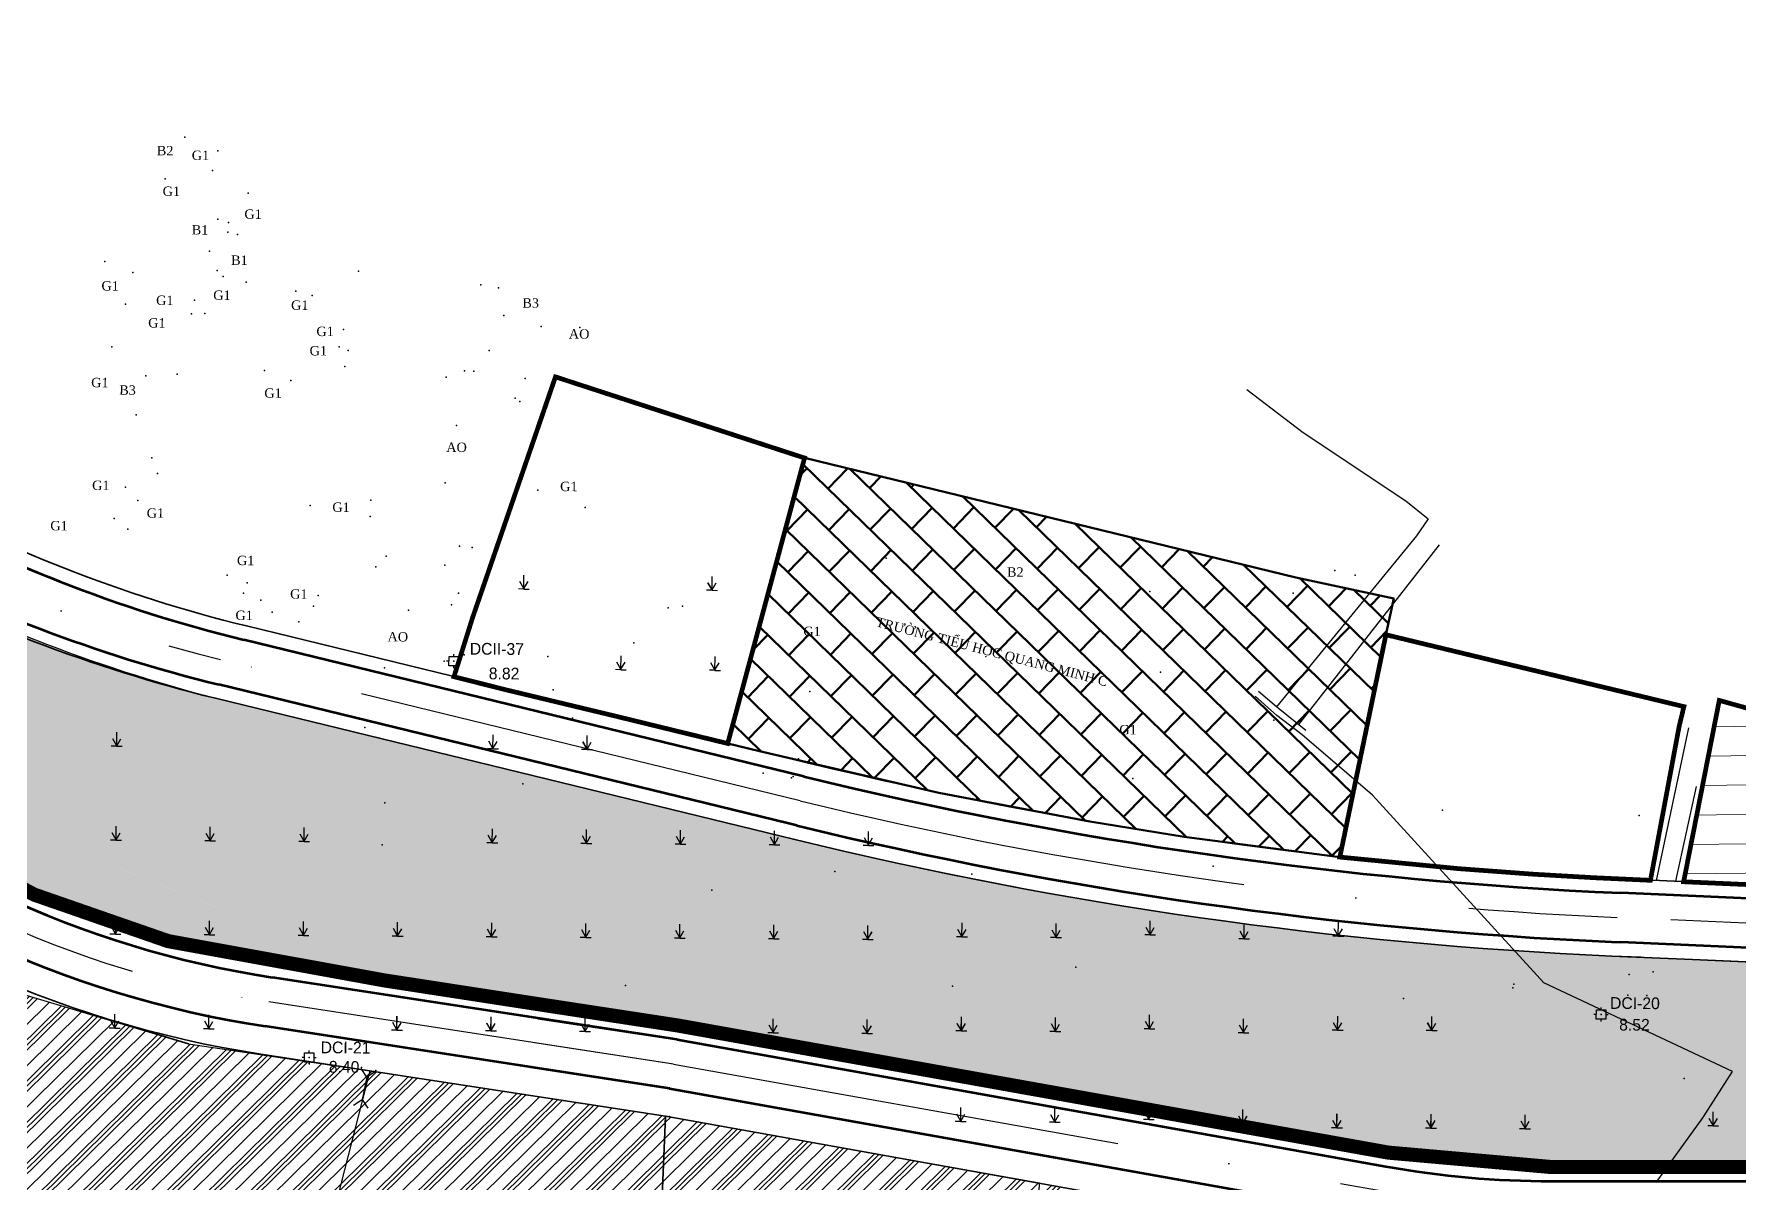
# Model space of a CAD drawing. Extents: x 577299 to 581055, y 2342699 to 2346415.
# Drawn here: x 580080.6 to 580443, y 2344182.6 to 2344427 of the extents above; entities that cross this region are included whole.
import ezdxf
from ezdxf.enums import TextEntityAlignment as Align

# ---------------------------------------------------------------- set-up
doc = ezdxf.new("R2010")
doc.units = 0
doc.header["$LTSCALE"] = 10
doc.header["$MEASUREMENT"] = 0
for name, pattern in [('ACAD_ISO10W100', [18, 12, -3, 0, -3]), ('CENTER', [2, 1.25, -0.25, 0.25, -0.25]), ('DUONGDUT', [0.1875, 0.125, -0.0625])]:
    doc.linetypes.add(name, pattern=pattern)
for name, color, linetype, lineweight in [('-duonght-ct', 1, 'Continuous', 30), ('-h-o', 2, 'Continuous', 20), ('1-htruong', 162, 'Continuous', 50), ('r-g-t-ke', 7, 'Continuous', 20), ('whe', 142, 'Continuous', 35), ('wlong-duong', 40, 'Continuous', 53)]:
    doc.layers.add(name, color=color, linetype=linetype, lineweight=lineweight)
for name, color, linetype in [('BoCo', 103, 'Continuous'), ('CAY-NN', 3, 'Continuous'), ('cayxanh', 74, 'Continuous'), ('CHU', 8, 'Continuous'), ('dientich', 11, 'Continuous'), ('HTCN', 192, 'Continuous'), ('KYHIEU', 2, 'Continuous'), ('Lopduong', 7, 'Continuous'), ('moc', 8, 'Continuous'), ('POINT', 8, 'Continuous'), ('Tim dg', 6, 'CENTER')]:
    doc.layers.add(name, color=color, linetype=linetype)
doc.styles.add('1', font='VHTIME.TTF', dxfattribs={"height": 2})
doc.styles.add('2', font='VHTIME.TTF')
doc.linetypes.add('TUONGRAO', pattern='A,0.25,-0.1,[132,ltypeshp.shx,S=0.1,R=0,X=-0.1,Y=0],-0.1,1', length=1.45)
pattern_1 = [(44.58224145, (-17089.494, 4285.579), (-4.387077064, 4.451522755), []), (44.58224145, (-17090.042, 4286.1354), (-4.387077064, 4.451522755), []), (44.58224145, (-17090.5906, 4286.692), (-4.387077064, 4.451522755), []), (44.58224145, (-17092.236, 4288.361), (-4.387077064, 4.451522755), [])]
pattern_2 = [(318.21467, (579255.8356, 2345385.644), (1.4426718, 1.6143723), [1.25, -1.25]), (18.21467, (579255.8356, 2345385.644), (-0.6767515, 2.0565766), [1.25, -1.25]), (78.21467, (579257.023, 2345386.0348), (-2.1194234, 0.4422043), [1.25, -1.25])]

# ---------------------------------------------------------------- blocks, each defined once
blk = doc.blocks.new('dc-2')
at = {"layer": 'KYHIEU'}
for p, q in [((-0.5, -0.5), (-0.5, 0.5)), ((-0.5, 0.5), (0.5, 0.5)), ((0, 0.5), (0, 0.75)), ((0.5, 0.5), (0.5, -0.5)), ((-0.5, 0), (-0.75, 0)), ((0.5, -0.5), (-0.5, -0.5)), ((0, -0.5), (0, -0.75)), ((0.5, 0), (0.75, 0))]:
    blk.add_line(p, q, dxfattribs=at)
blk.add_point((0, 0), dxfattribs=at)

msp = doc.modelspace()

# ---------------------------------------------------------------- hatches: boundary and pattern name
at = {"layer": '-h-o', "extrusion": (-8.80861e-05, -0.0001149, 1)}
h = msp.add_hatch(dxfattribs=at)
h.set_pattern_fill('ANSI31', color=256, scale=50, angle=-44.2223, style=0)
h.set_pattern_definition([(0.7777, (580027.7435, 2344380.381), (-0.084826, 6.249424), [])])
h.paths.add_polyline_path([(580438.9, 2344285.28), (580431.32, 2344246.69), (580445.39, 2344246.07), (580508.67, 2344243.27), (580582.7, 2344240), (580649.24, 2344237.06), (580691.69, 2344235.18), (580698.44, 2344234.89), (580702.45, 2344270.37), (580613.53, 2344272.76), (580534.32, 2344300.8), (580497.59, 2344293.25), (580465.59, 2344277.81)])
at = {"layer": '1-htruong', "extrusion": (-8.80861e-05, -0.0001149, 1)}
h = msp.add_hatch(dxfattribs=at)
h.set_pattern_fill('BRICK', color=256, scale=25, angle=-44.2223, style=0)
h.set_pattern_definition([(315.7777, (580027.7435, 2344380.381), (4.35903, 4.47899), []), (45.7777, (580027.743, 2344380.381), (-8.958, 8.71806), [6.25, -6.25]), (45.7777, (580032.222, 2344376.022), (-8.958, 8.71806), [-6.25, 6.25])])
h.paths.add_polyline_path([(580228.07, 2344276.11), (580244.41, 2344336.86), (580348.84, 2344311.45), (580369.68, 2344306.94), (580368.02, 2344299.25), (580358.22, 2344251.94), (580325.14, 2344256.26), (580305.04, 2344259.49), (580272.98, 2344265.63), (580234.83, 2344274.46)])
at = {"layer": 'cayxanh'}
h = msp.add_hatch(dxfattribs=at)
h.set_pattern_fill('STARS', color=256, scale=10, angle=-0.4178, style=0)
h.set_pattern_definition(pattern_2)
h.paths.add_polyline_path([(580079.61, 2344257.19), (580110.93, 2344244.66), (580111.67, 2344287.76, -0.113521), (579978.74, 2344360.94), (579911.81, 2344422.56), (579874.28, 2344413.74), (579932.98, 2344361.38), (579982.18, 2344317.5), (579993.09, 2344309.12), (580029, 2344284.66)])
h = msp.add_hatch(dxfattribs=at)
h.set_pattern_fill('STARS', color=256, scale=10, angle=-0.4178, style=0)
h.set_pattern_definition([(359.58224145, (-17089.4939, 4285.579), (0.015785906, 2.1650059602), [1.25, -1.25]), (59.58224145, (-17089.4939, 4285.579), (-1.8670572079, 1.0961739756), [1.25, -1.25]), (119.58224145, (-17088.861, 4286.657), (-1.8828431138, -1.0688319845), [1.25, -1.25])])
h.paths.add_polyline_path([(580029, 2344284.66), (579993.09, 2344309.12), (579982.48, 2344317.23), (580001.02, 2344300.69), (580023.7, 2344280.16), (580051.77, 2344259.07), (580080.62, 2344243.93), (580109.08, 2344234.04), (580155.03, 2344225.69), (580188.01, 2344220.62), (580134.61, 2344235.18), (580079.61, 2344257.19)])
h = msp.add_hatch(dxfattribs=at)
h.set_pattern_fill('STARS', color=256, scale=10, angle=-0.4178, style=0)
h.set_pattern_definition(pattern_2)
h.paths.add_polyline_path([(580295.99, 2344202.04), (580290.95, 2344245.21, -0.013826), (580242.29, 2344255.67), (580119.15, 2344285.73, -0.005725), (580111.67, 2344287.76), (580110.93, 2344244.66), (580134.61, 2344235.18), (580188.2, 2344220.57), (580217.73, 2344216.05)])
h = msp.add_hatch(dxfattribs=at)
h.set_pattern_fill('STARS', color=256, scale=10, angle=-0.4178, style=0)
h.set_pattern_definition(pattern_2)
h.paths.add_polyline_path([(580457.56, 2344185.98), (580444.42, 2344229.61), (580433.18, 2344230.11), (580416.01, 2344230.87, -0.035009), (580290.95, 2344245.21), (580295.99, 2344202.04), (580360.19, 2344190.54), (580372.05, 2344188.45), (580387.36, 2344186.61), (580398.44, 2344186.03), (580402.8, 2344185.98)])
at = {"layer": 'HTCN'}
h = msp.add_hatch(dxfattribs=at)
h.set_pattern_fill('PLASTI', color=256, scale=25, angle=44.5822, style=0)
h.set_pattern_definition(pattern_1)
h.paths.add_polyline_path([(580005.79, 2344270), (579988.84, 2344269.02), (579888.36, 2344156.38), (579959.55, 2344090.91), (580076.88, 2344223.21), (580039.09, 2344244.03), (580010.73, 2344265.6)])
h.paths.add_polyline_path([(580077, 2344223.14), (580076.88, 2344223.21), (579959.55, 2344090.91), (579998.47, 2344055.12), (580085.54, 2344023.84), (580105.77, 2344025.74), (580152.03, 2344206.45), (580113.38, 2344212.2)])
h = msp.add_hatch(dxfattribs=at)
h.set_pattern_fill('PLASTI', color=256, scale=25, angle=44.5822, style=0)
h.set_pattern_definition(pattern_1)
h.paths.add_polyline_path([(580214.04, 2344180.24), (580214.8, 2344196.78), (580151.98, 2344206.46), (580105.77, 2344025.74), (580138.66, 2344028.93), (580207.75, 2344026.11)])
h = msp.add_hatch(dxfattribs=at)
h.set_pattern_fill('PLASTI', color=256, scale=25, angle=44.5822, style=0)
h.set_pattern_definition(pattern_1)
h.paths.add_polyline_path([(580371.91, 2344156.56), (580360.54, 2344170.67), (580294.35, 2344182.53), (580289.23, 2344053.55), (580280.4, 2344023.33), (580366.87, 2344019.93)])
h.paths.add_polyline_path([(580280.4, 2344023.33), (580289.23, 2344053.55), (580294.35, 2344182.53), (580242.75, 2344191.77), (580214.8, 2344196.78), (580207.75, 2344026.05), (580238.42, 2344024.93)])
h.paths.add_polyline_path([(580356.28, 2343732.71), (580343.85, 2343721.22), (580230.33, 2343725.96), (580238.42, 2344024.93), (580280.4, 2344023.33), (580366.87, 2344019.93)])

# ---------------------------------------------------------------- linework, layer by layer
at = {"layer": '-duonght-ct', "extrusion": (-8.80861e-05, -0.0001149, 1)}
for p, q in [((580425.51, 2344246.96), (580432.37, 2344279.4)), ((580433.96, 2344266.97), (580429.56, 2344246.79))]:
    msp.add_line(p, q, dxfattribs=at)
at = {"layer": '1-htruong', "extrusion": (-8.80861e-05, -0.0001149, 1), "elevation": 1.01}
msp.add_lwpolyline([(580228.07, 2344276.11), (580244.41, 2344336.86), (580348.84, 2344311.45), (580369.68, 2344306.94), (580368.02, 2344299.25), (580358.22, 2344251.94), (580325.14, 2344256.26), (580305.04, 2344259.49), (580272.98, 2344265.63), (580234.83, 2344274.46)], close=True, dxfattribs=at)
at = {"layer": 'BoCo', "elevation": 0}
msp.add_lwpolyline([(579697.4, 2344630.12), (579792.63, 2344533), (579799.9, 2344525.59), (579806.56, 2344519.46), (579816.01, 2344510.76), (579892.29, 2344440.53), (579965.65, 2344373), (579976.3, 2344363.19), (579978.74, 2344360.94), (579978.74, 2344360.94, 0.119324), (580119.15, 2344285.73), (580242.29, 2344255.67, 0.048859), (580416.01, 2344230.87), (580433.18, 2344230.11), (580796.66, 2344214.05)], format="xyb", dxfattribs=at)
msp.add_lwpolyline([(580444.33, 2344185.98), (580403.23, 2344185.97), (580398.44, 2344186.03), (580387.36, 2344186.61), (580372.05, 2344188.45), (580360.19, 2344190.54), (580293.12, 2344202.55), (580188.2, 2344220.57), (580125.42, 2344230.34), (580085.06, 2344242.08), (580051.77, 2344259.07), (580022.1, 2344281.61), (579982.48, 2344317.23), (579932.98, 2344361.38), (579669.83, 2344596.09)], dxfattribs=at)
at = {"layer": 'CAY-NN', "ltscale": 0.5, "extrusion": (0.002986, 0.010064, 0.999945)}
for p, q in [((580184.71, 2344308.96), (580183.56, 2344308.97)), ((580184.71, 2344308.96), (580183.56, 2344308.97)), ((580184.71, 2344309.05), (580183.86, 2344310.55)), ((580184.71, 2344309.05), (580183.86, 2344310.55)), ((580184.71, 2344309.05), (580184.73, 2344311.93)), ((580184.71, 2344309.05), (580184.73, 2344311.93)), ((580184.71, 2344309.05), (580185.59, 2344310.54)), ((580184.71, 2344309.05), (580185.58, 2344310.54)), ((580184.71, 2344308.96), (580185.86, 2344308.96)), ((580184.71, 2344308.96), (580185.86, 2344308.96)), ((580224.71, 2344308.69), (580223.56, 2344308.7)), ((580224.71, 2344308.69), (580223.56, 2344308.69)), ((580224.71, 2344308.77), (580223.85, 2344310.28)), ((580224.71, 2344308.77), (580223.86, 2344310.28)), ((580224.71, 2344308.77), (580224.73, 2344311.65)), ((580224.71, 2344308.77), (580224.73, 2344311.65)), ((580224.71, 2344308.77), (580225.58, 2344310.27)), ((580224.71, 2344308.77), (580225.58, 2344310.26)), ((580224.71, 2344308.69), (580225.86, 2344308.68)), ((580224.71, 2344308.69), (580225.86, 2344308.68)), ((580205.34, 2344291.89), (580205.36, 2344294.77)), ((580205.34, 2344291.89), (580205.36, 2344294.77)), ((580225.34, 2344291.75), (580225.36, 2344294.63)), ((580225.34, 2344291.75), (580225.36, 2344294.63)), ((580205.34, 2344291.8), (580204.18, 2344291.81)), ((580205.34, 2344291.8), (580204.19, 2344291.81)), ((580205.34, 2344291.89), (580204.48, 2344293.39)), ((580205.34, 2344291.89), (580204.49, 2344293.39)), ((580205.34, 2344291.89), (580206.21, 2344293.38)), ((580205.34, 2344291.89), (580206.21, 2344293.38)), ((580205.34, 2344291.8), (580206.49, 2344291.8)), ((580205.34, 2344291.8), (580206.49, 2344291.8)), ((580225.34, 2344291.66), (580224.18, 2344291.67)), ((580225.34, 2344291.67), (580224.19, 2344291.67)), ((580225.34, 2344291.75), (580224.48, 2344293.25)), ((580225.34, 2344291.75), (580224.49, 2344293.26)), ((580225.34, 2344291.75), (580226.21, 2344293.24)), ((580225.34, 2344291.75), (580226.21, 2344293.24)), ((580225.34, 2344291.67), (580226.49, 2344291.66)), ((580225.34, 2344291.66), (580226.49, 2344291.66)), ((580098.13, 2344275.61), (580097.28, 2344277.11)), ((580098.13, 2344275.61), (580097.28, 2344277.11)), ((580098.13, 2344275.61), (580098.15, 2344278.49)), ((580098.13, 2344275.61), (580098.15, 2344278.49)), ((580098.13, 2344275.61), (580099.01, 2344277.1)), ((580098.13, 2344275.61), (580099, 2344277.1)), ((580178.13, 2344275.05), (580177.27, 2344276.56)), ((580178.13, 2344275.05), (580177.28, 2344276.56)), ((580178.13, 2344275.05), (580178.15, 2344277.93)), ((580178.13, 2344275.05), (580178.15, 2344277.93)), ((580178.13, 2344275.05), (580179, 2344276.54)), ((580178.13, 2344275.05), (580179, 2344276.54)), ((580198.13, 2344274.91), (580197.27, 2344276.42)), ((580198.13, 2344274.91), (580197.28, 2344276.42)), ((580198.13, 2344274.91), (580198.15, 2344277.79)), ((580198.13, 2344274.91), (580198.15, 2344277.79)), ((580198.13, 2344274.91), (580199, 2344276.4)), ((580198.13, 2344274.91), (580199, 2344276.4)), ((580098.13, 2344275.52), (580096.98, 2344275.53)), ((580098.13, 2344275.52), (580096.98, 2344275.53)), ((580098.13, 2344275.52), (580099.28, 2344275.51)), ((580098.13, 2344275.52), (580099.28, 2344275.51)), ((580178.13, 2344274.96), (580176.97, 2344274.97)), ((580178.13, 2344274.97), (580176.98, 2344274.97)), ((580178.13, 2344274.97), (580179.28, 2344274.96)), ((580178.13, 2344274.96), (580179.28, 2344274.96)), ((580198.13, 2344274.83), (580196.97, 2344274.83)), ((580198.13, 2344274.83), (580196.98, 2344274.83)), ((580198.13, 2344274.83), (580199.28, 2344274.82)), ((580198.13, 2344274.83), (580199.28, 2344274.82)), ((580097.99, 2344255.61), (580098.01, 2344258.49)), ((580097.99, 2344255.61), (580098.01, 2344258.49)), ((580117.99, 2344255.47), (580118.01, 2344258.35)), ((580117.99, 2344255.47), (580118.01, 2344258.35)), ((580137.99, 2344255.33), (580138.01, 2344258.21)), ((580137.99, 2344255.33), (580138.01, 2344258.21)), ((580177.99, 2344255.05), (580178.01, 2344257.93)), ((580177.99, 2344255.05), (580178.01, 2344257.93)), ((580097.99, 2344255.52), (580096.84, 2344255.53)), ((580097.99, 2344255.52), (580096.84, 2344255.53)), ((580097.99, 2344255.61), (580097.14, 2344257.11)), ((580097.99, 2344255.61), (580097.14, 2344257.11)), ((580097.99, 2344255.61), (580098.87, 2344257.1)), ((580097.99, 2344255.61), (580098.87, 2344257.1)), ((580097.99, 2344255.52), (580099.15, 2344255.51)), ((580097.99, 2344255.52), (580099.14, 2344255.51)), ((580117.99, 2344255.38), (580116.84, 2344255.39)), ((580117.99, 2344255.38), (580116.84, 2344255.39)), ((580117.99, 2344255.47), (580117.14, 2344256.97)), ((580117.99, 2344255.47), (580117.14, 2344256.97)), ((580117.99, 2344255.47), (580118.87, 2344256.96)), ((580117.99, 2344255.47), (580118.87, 2344256.96)), ((580117.99, 2344255.38), (580119.15, 2344255.38)), ((580117.99, 2344255.38), (580119.14, 2344255.37)), ((580137.99, 2344255.24), (580136.84, 2344255.25)), ((580137.99, 2344255.24), (580136.84, 2344255.25)), ((580137.99, 2344255.33), (580137.14, 2344256.83)), ((580137.99, 2344255.33), (580137.14, 2344256.83)), ((580137.99, 2344255.33), (580138.87, 2344256.82)), ((580137.99, 2344255.33), (580138.86, 2344256.82)), ((580137.99, 2344255.24), (580139.14, 2344255.24)), ((580137.99, 2344255.24), (580139.14, 2344255.24)), ((580177.99, 2344254.97), (580176.84, 2344254.97)), ((580177.99, 2344254.97), (580176.84, 2344254.97)), ((580177.99, 2344255.05), (580177.14, 2344256.56)), ((580177.99, 2344255.05), (580177.14, 2344256.56)), ((580177.99, 2344255.05), (580178.87, 2344256.54)), ((580177.99, 2344255.05), (580178.86, 2344256.54)), ((580177.99, 2344254.97), (580179.14, 2344254.96)), ((580177.99, 2344254.97), (580179.14, 2344254.96)), ((580197.99, 2344254.83), (580196.84, 2344254.84)), ((580197.99, 2344254.83), (580196.84, 2344254.84)), ((580197.99, 2344254.92), (580197.14, 2344256.42)), ((580197.99, 2344254.92), (580197.14, 2344256.42)), ((580197.99, 2344254.92), (580198.01, 2344257.8)), ((580197.99, 2344254.92), (580198.01, 2344257.8)), ((580197.99, 2344254.92), (580198.87, 2344256.41)), ((580197.99, 2344254.92), (580198.86, 2344256.41)), ((580197.99, 2344254.83), (580199.14, 2344254.82)), ((580197.99, 2344254.83), (580199.14, 2344254.82)), ((580217.99, 2344254.69), (580216.84, 2344254.7)), ((580217.99, 2344254.69), (580216.84, 2344254.7)), ((580217.99, 2344254.78), (580217.13, 2344256.28)), ((580217.99, 2344254.78), (580217.14, 2344256.28)), ((580217.99, 2344254.78), (580218.01, 2344257.66)), ((580217.99, 2344254.78), (580218.01, 2344257.66)), ((580217.99, 2344254.78), (580218.87, 2344256.27)), ((580217.99, 2344254.78), (580218.86, 2344256.27)), ((580217.99, 2344254.69), (580219.14, 2344254.68)), ((580217.99, 2344254.69), (580219.14, 2344254.68)), ((580237.99, 2344254.55), (580236.84, 2344254.56)), ((580237.99, 2344254.55), (580236.84, 2344254.56)), ((580237.99, 2344254.64), (580237.13, 2344256.14)), ((580237.99, 2344254.64), (580237.14, 2344256.14)), ((580237.99, 2344254.64), (580238.01, 2344257.52)), ((580237.99, 2344254.64), (580238.01, 2344257.52)), ((580237.99, 2344254.64), (580238.86, 2344256.13)), ((580237.99, 2344254.64), (580238.86, 2344256.13)), ((580237.99, 2344254.55), (580239.14, 2344254.54)), ((580237.99, 2344254.55), (580239.14, 2344254.54)), ((580257.99, 2344254.41), (580256.83, 2344254.42)), ((580257.99, 2344254.41), (580256.84, 2344254.42)), ((580257.99, 2344254.5), (580257.13, 2344256)), ((580257.99, 2344254.5), (580257.14, 2344256)), ((580257.99, 2344254.5), (580258.01, 2344257.38)), ((580257.99, 2344254.5), (580258.01, 2344257.38)), ((580257.99, 2344254.5), (580258.86, 2344255.99)), ((580257.99, 2344254.5), (580258.86, 2344255.99)), ((580257.99, 2344254.41), (580259.14, 2344254.4)), ((580257.99, 2344254.41), (580259.14, 2344254.4)), ((580097.86, 2344235.61), (580097, 2344237.11)), ((580097.85, 2344235.61), (580097, 2344237.11)), ((580097.85, 2344235.61), (580097.87, 2344238.49)), ((580097.85, 2344235.61), (580098.73, 2344237.1)), ((580097.86, 2344235.61), (580097.88, 2344238.49)), ((580097.86, 2344235.61), (580098.73, 2344237.1)), ((580117.86, 2344235.47), (580117, 2344236.97)), ((580117.85, 2344235.47), (580117, 2344236.97)), ((580117.85, 2344235.47), (580117.87, 2344238.35)), ((580117.85, 2344235.47), (580118.73, 2344236.96)), ((580117.86, 2344235.47), (580117.88, 2344238.35)), ((580117.86, 2344235.47), (580118.73, 2344236.96)), ((580137.85, 2344235.33), (580137, 2344236.84)), ((580137.85, 2344235.33), (580137, 2344236.84)), ((580137.85, 2344235.33), (580137.87, 2344238.21)), ((580137.85, 2344235.33), (580137.87, 2344238.21)), ((580137.85, 2344235.33), (580138.73, 2344236.82)), ((580137.85, 2344235.33), (580138.73, 2344236.82)), ((580157.85, 2344235.19), (580157, 2344236.7)), ((580157.85, 2344235.19), (580157, 2344236.7)), ((580157.85, 2344235.19), (580157.87, 2344238.07)), ((580157.85, 2344235.19), (580157.87, 2344238.07)), ((580157.85, 2344235.19), (580158.73, 2344236.69)), ((580157.85, 2344235.19), (580158.73, 2344236.68)), ((580177.85, 2344235.06), (580177, 2344236.56)), ((580177.85, 2344235.06), (580177, 2344236.56)), ((580177.85, 2344235.06), (580177.87, 2344237.94)), ((580177.85, 2344235.06), (580177.87, 2344237.94)), ((580177.85, 2344235.06), (580178.73, 2344236.55)), ((580177.85, 2344235.06), (580178.73, 2344236.55)), ((580197.85, 2344234.92), (580197, 2344236.42)), ((580197.85, 2344234.92), (580197, 2344236.42)), ((580197.85, 2344234.92), (580197.87, 2344237.8)), ((580197.85, 2344234.92), (580197.87, 2344237.8)), ((580197.85, 2344234.92), (580198.73, 2344236.41)), ((580197.85, 2344234.92), (580198.72, 2344236.41)), ((580217.85, 2344234.78), (580217, 2344236.28)), ((580217.85, 2344234.78), (580217, 2344236.28)), ((580217.85, 2344234.78), (580217.87, 2344237.66)), ((580217.85, 2344234.78), (580217.87, 2344237.66)), ((580217.85, 2344234.78), (580218.73, 2344236.27)), ((580217.85, 2344234.78), (580218.72, 2344236.27)), ((580237.85, 2344234.64), (580237, 2344236.14)), ((580237.85, 2344234.64), (580237, 2344236.14)), ((580237.85, 2344234.64), (580237.87, 2344237.52)), ((580237.85, 2344234.64), (580237.87, 2344237.52)), ((580237.85, 2344234.64), (580238.73, 2344236.13)), ((580237.85, 2344234.64), (580238.72, 2344236.13)), ((580257.85, 2344234.5), (580257.87, 2344237.38)), ((580257.85, 2344234.5), (580257.87, 2344237.38)), ((580277.86, 2344235.05), (580277, 2344236.55)), ((580277.85, 2344235.05), (580277, 2344236.55)), ((580277.85, 2344235.05), (580277.87, 2344237.93)), ((580277.85, 2344235.05), (580278.73, 2344236.54)), ((580277.86, 2344235.05), (580277.88, 2344237.93)), ((580277.86, 2344235.05), (580278.73, 2344236.54)), ((580297.86, 2344234.91), (580297, 2344236.41)), ((580297.85, 2344234.91), (580297, 2344236.41)), ((580297.85, 2344234.91), (580297.87, 2344237.79)), ((580297.85, 2344234.91), (580298.73, 2344236.4)), ((580297.86, 2344234.91), (580297.88, 2344237.79)), ((580297.86, 2344234.91), (580298.73, 2344236.4)), ((580317.86, 2344235.46), (580317, 2344236.96)), ((580317.86, 2344235.46), (580317.01, 2344236.96)), ((580317.86, 2344235.46), (580317.88, 2344238.34)), ((580317.86, 2344235.46), (580317.88, 2344238.34)), ((580317.86, 2344235.46), (580318.73, 2344236.95)), ((580317.86, 2344235.46), (580318.73, 2344236.95)), ((580337.85, 2344234.63), (580337, 2344236.14)), ((580337.85, 2344234.63), (580337, 2344236.14)), ((580337.85, 2344234.63), (580337.87, 2344237.51)), ((580337.85, 2344234.63), (580337.87, 2344237.51)), ((580337.85, 2344234.63), (580338.73, 2344236.12)), ((580337.85, 2344234.63), (580338.73, 2344236.12)), ((580357.86, 2344235.18), (580357, 2344236.69)), ((580357.86, 2344235.18), (580357, 2344236.69)), ((580357.86, 2344235.18), (580357.88, 2344238.06)), ((580357.86, 2344235.18), (580357.88, 2344238.06)), ((580357.86, 2344235.18), (580358.73, 2344236.67)), ((580357.86, 2344235.18), (580358.73, 2344236.67)), ((580097.86, 2344235.52), (580096.7, 2344235.53)), ((580097.85, 2344235.52), (580096.7, 2344235.53)), ((580097.85, 2344235.52), (580099, 2344235.52)), ((580097.86, 2344235.52), (580099.01, 2344235.52)), ((580117.85, 2344235.38), (580116.7, 2344235.39)), ((580117.85, 2344235.38), (580116.7, 2344235.39)), ((580117.85, 2344235.38), (580119.01, 2344235.38)), ((580117.85, 2344235.38), (580119, 2344235.38)), ((580137.85, 2344235.25), (580136.7, 2344235.25)), ((580137.85, 2344235.25), (580136.7, 2344235.25)), ((580137.85, 2344235.25), (580139.01, 2344235.24)), ((580137.85, 2344235.25), (580139, 2344235.24)), ((580157.85, 2344235.11), (580156.7, 2344235.12)), ((580157.85, 2344235.11), (580156.7, 2344235.11)), ((580157.85, 2344235.11), (580159.01, 2344235.1)), ((580157.85, 2344235.11), (580159, 2344235.1)), ((580177.85, 2344234.97), (580176.7, 2344234.98)), ((580177.85, 2344234.97), (580176.7, 2344234.98)), ((580177.85, 2344234.97), (580179.01, 2344234.96)), ((580177.85, 2344234.97), (580179, 2344234.96)), ((580197.85, 2344234.83), (580196.7, 2344234.84)), ((580197.85, 2344234.83), (580196.7, 2344234.84)), ((580197.85, 2344234.83), (580199, 2344234.82)), ((580197.85, 2344234.83), (580199, 2344234.82)), ((580217.85, 2344234.69), (580216.7, 2344234.7)), ((580217.85, 2344234.69), (580216.7, 2344234.7)), ((580217.85, 2344234.69), (580219, 2344234.68)), ((580217.85, 2344234.69), (580219, 2344234.68)), ((580237.85, 2344234.55), (580236.7, 2344234.56)), ((580237.85, 2344234.55), (580236.7, 2344234.56)), ((580237.85, 2344234.55), (580239, 2344234.54)), ((580237.85, 2344234.55), (580239, 2344234.54)), ((580257.85, 2344234.41), (580256.7, 2344234.42)), ((580257.85, 2344234.41), (580256.7, 2344234.42)), ((580257.85, 2344234.5), (580257, 2344236)), ((580257.85, 2344234.5), (580257, 2344236)), ((580257.85, 2344234.5), (580258.73, 2344235.99)), ((580257.85, 2344234.5), (580258.72, 2344235.99)), ((580257.85, 2344234.41), (580259, 2344234.41)), ((580257.85, 2344234.41), (580259, 2344234.4)), ((580277.86, 2344234.96), (580276.7, 2344234.97)), ((580277.85, 2344234.96), (580276.7, 2344234.97)), ((580277.85, 2344234.96), (580279, 2344234.95)), ((580277.86, 2344234.96), (580279.01, 2344234.95)), ((580297.85, 2344234.82), (580296.7, 2344234.83)), ((580297.85, 2344234.82), (580296.7, 2344234.83)), ((580297.85, 2344234.82), (580299.01, 2344234.82)), ((580297.85, 2344234.82), (580299, 2344234.82)), ((580317.86, 2344235.37), (580316.7, 2344235.38)), ((580317.86, 2344235.37), (580316.71, 2344235.38)), ((580317.86, 2344235.37), (580319.01, 2344235.37)), ((580317.86, 2344235.37), (580319.01, 2344235.37)), ((580337.85, 2344234.55), (580336.7, 2344234.55)), ((580337.85, 2344234.55), (580336.7, 2344234.55)), ((580337.85, 2344234.55), (580339.01, 2344234.54)), ((580337.85, 2344234.55), (580339, 2344234.54)), ((580357.85, 2344235.1), (580356.7, 2344235.1)), ((580357.86, 2344235.1), (580356.71, 2344235.1)), ((580357.85, 2344235.1), (580359.01, 2344235.09)), ((580357.86, 2344235.1), (580359.01, 2344235.09)), ((580097.72, 2344215.61), (580097.74, 2344218.49)), ((580117.71, 2344215.47), (580117.73, 2344218.35)), ((580117.72, 2344215.47), (580117.74, 2344218.35)), ((580157.71, 2344215.2), (580157.73, 2344218.08)), ((580157.72, 2344215.2), (580157.74, 2344218.08)), ((580317.72, 2344215.46), (580317.74, 2344218.34)), ((580317.72, 2344215.46), (580317.74, 2344218.34)), ((580357.72, 2344215.19), (580357.74, 2344218.07)), ((580357.72, 2344215.19), (580357.74, 2344218.06)), ((580377.72, 2344215.13), (580377.74, 2344218.01)), ((580377.72, 2344215.13), (580377.74, 2344218.01)), ((580097.71, 2344215.52), (580096.56, 2344215.53)), ((580097.72, 2344215.61), (580096.86, 2344217.11)), ((580097.71, 2344215.52), (580098.87, 2344215.52)), ((580097.72, 2344215.61), (580098.59, 2344217.1)), ((580117.72, 2344215.39), (580116.56, 2344215.39)), ((580117.71, 2344215.39), (580116.56, 2344215.39)), ((580117.72, 2344215.47), (580116.86, 2344216.98)), ((580117.71, 2344215.47), (580116.86, 2344216.98)), ((580117.71, 2344215.47), (580118.59, 2344216.96)), ((580117.71, 2344215.39), (580118.87, 2344215.38)), ((580117.72, 2344215.47), (580118.59, 2344216.96)), ((580117.72, 2344215.39), (580118.87, 2344215.38)), ((580157.72, 2344215.11), (580156.56, 2344215.12)), ((580157.71, 2344215.11), (580156.56, 2344215.12)), ((580157.72, 2344215.2), (580156.86, 2344216.7)), ((580157.71, 2344215.2), (580156.86, 2344216.7)), ((580157.71, 2344215.2), (580158.59, 2344216.69)), ((580157.71, 2344215.11), (580158.86, 2344215.1)), ((580157.72, 2344215.2), (580158.59, 2344216.69)), ((580157.72, 2344215.11), (580158.87, 2344215.1)), ((580177.72, 2344214.97), (580176.56, 2344214.98)), ((580177.71, 2344214.97), (580176.56, 2344214.98)), ((580177.72, 2344215.06), (580176.86, 2344216.56)), ((580177.71, 2344215.06), (580176.86, 2344216.56)), ((580177.71, 2344215.06), (580177.73, 2344217.94)), ((580177.71, 2344215.06), (580178.59, 2344216.55)), ((580177.71, 2344214.97), (580178.86, 2344214.96)), ((580177.72, 2344215.06), (580177.74, 2344217.94)), ((580177.72, 2344215.06), (580178.59, 2344216.55)), ((580177.72, 2344214.97), (580178.87, 2344214.96)), ((580197.71, 2344214.83), (580196.56, 2344214.84)), ((580197.71, 2344214.83), (580196.56, 2344214.84)), ((580197.72, 2344214.92), (580196.86, 2344216.42)), ((580197.71, 2344214.92), (580196.86, 2344216.42)), ((580197.71, 2344214.92), (580197.73, 2344217.8)), ((580197.71, 2344214.92), (580198.59, 2344216.41)), ((580197.71, 2344214.83), (580198.87, 2344214.82)), ((580197.71, 2344214.83), (580198.86, 2344214.82)), ((580197.72, 2344214.92), (580197.73, 2344217.8)), ((580197.72, 2344214.92), (580198.59, 2344216.41)), ((580237.71, 2344214.55), (580236.56, 2344214.56)), ((580237.71, 2344214.55), (580236.56, 2344214.56)), ((580237.71, 2344214.64), (580236.86, 2344216.14)), ((580237.71, 2344214.64), (580236.86, 2344216.14)), ((580237.71, 2344214.64), (580237.73, 2344217.52)), ((580237.71, 2344214.64), (580237.73, 2344217.52)), ((580237.71, 2344214.64), (580238.59, 2344216.13)), ((580237.71, 2344214.64), (580238.59, 2344216.13)), ((580237.71, 2344214.55), (580238.87, 2344214.55)), ((580237.71, 2344214.55), (580238.86, 2344214.55)), ((580257.71, 2344214.41), (580256.56, 2344214.42)), ((580257.71, 2344214.41), (580256.56, 2344214.42)), ((580257.71, 2344214.5), (580256.86, 2344216)), ((580257.71, 2344214.5), (580256.86, 2344216)), ((580257.71, 2344214.5), (580257.73, 2344217.38)), ((580257.71, 2344214.5), (580257.73, 2344217.38)), ((580257.71, 2344214.5), (580258.59, 2344215.99)), ((580257.71, 2344214.5), (580258.58, 2344215.99)), ((580257.71, 2344214.41), (580258.86, 2344214.41)), ((580257.71, 2344214.41), (580258.86, 2344214.41)), ((580277.72, 2344214.96), (580276.56, 2344214.97)), ((580277.71, 2344214.96), (580276.56, 2344214.97)), ((580277.72, 2344215.05), (580276.86, 2344216.55)), ((580277.71, 2344215.05), (580276.86, 2344216.55)), ((580277.71, 2344215.05), (580277.73, 2344217.93)), ((580277.71, 2344215.05), (580278.59, 2344216.54)), ((580277.71, 2344214.96), (580278.87, 2344214.96)), ((580277.72, 2344215.05), (580277.74, 2344217.93)), ((580277.72, 2344215.05), (580278.59, 2344216.54)), ((580277.72, 2344214.96), (580278.87, 2344214.96)), ((580297.72, 2344214.83), (580296.56, 2344214.83)), ((580297.71, 2344214.83), (580296.56, 2344214.83)), ((580297.72, 2344214.91), (580296.86, 2344216.42)), ((580297.71, 2344214.91), (580296.86, 2344216.42)), ((580297.71, 2344214.91), (580297.73, 2344217.79)), ((580297.71, 2344214.91), (580298.59, 2344216.4)), ((580297.71, 2344214.83), (580298.87, 2344214.82)), ((580297.72, 2344214.91), (580297.74, 2344217.79)), ((580297.72, 2344214.91), (580298.59, 2344216.4)), ((580297.72, 2344214.83), (580298.87, 2344214.82)), ((580317.72, 2344215.38), (580316.57, 2344215.38)), ((580317.72, 2344215.37), (580316.57, 2344215.38)), ((580317.72, 2344215.46), (580316.86, 2344216.97)), ((580317.72, 2344215.46), (580316.87, 2344216.97)), ((580317.72, 2344215.46), (580318.6, 2344216.95)), ((580317.72, 2344215.46), (580318.59, 2344216.95)), ((580317.72, 2344215.38), (580318.87, 2344215.37)), ((580317.72, 2344215.37), (580318.87, 2344215.37)), ((580337.72, 2344214.55), (580336.56, 2344214.56)), ((580337.71, 2344214.55), (580336.56, 2344214.56)), ((580337.72, 2344214.64), (580336.86, 2344216.14)), ((580337.71, 2344214.64), (580336.86, 2344216.14)), ((580337.71, 2344214.64), (580337.73, 2344217.52)), ((580337.71, 2344214.64), (580338.59, 2344216.13)), ((580337.71, 2344214.55), (580338.86, 2344214.54)), ((580337.72, 2344214.64), (580337.74, 2344217.52)), ((580337.72, 2344214.64), (580338.59, 2344216.13)), ((580337.72, 2344214.55), (580338.87, 2344214.54)), ((580357.72, 2344215.1), (580356.56, 2344215.11)), ((580357.72, 2344215.1), (580356.57, 2344215.11)), ((580357.72, 2344215.19), (580356.86, 2344216.69)), ((580357.72, 2344215.19), (580356.87, 2344216.69)), ((580357.72, 2344215.19), (580358.59, 2344216.68)), ((580357.72, 2344215.19), (580358.59, 2344216.68)), ((580357.72, 2344215.1), (580358.87, 2344215.09)), ((580357.72, 2344215.1), (580358.87, 2344215.09)), ((580377.72, 2344215.05), (580376.56, 2344215.05)), ((580377.72, 2344215.05), (580376.57, 2344215.05)), ((580377.72, 2344215.13), (580376.86, 2344216.64)), ((580377.72, 2344215.13), (580376.87, 2344216.64)), ((580377.72, 2344215.13), (580378.59, 2344216.62)), ((580377.72, 2344215.13), (580378.59, 2344216.62)), ((580377.72, 2344215.05), (580378.87, 2344215.04)), ((580377.72, 2344215.05), (580378.87, 2344215.04)), ((580151.34, 2344205.13), (580150.14, 2344206.96)), ((580151.34, 2344205.13), (580150.14, 2344206.96)), ((580151.34, 2344205.13), (580150.14, 2344206.96)), ((580151.34, 2344205.13), (580150.14, 2344206.96)), ((580151.34, 2344205.13), (580150.34, 2344200.33)), ((580151.34, 2344205.13), (580150.34, 2344200.33)), ((580151.34, 2344205.13), (580150.34, 2344200.33)), ((580151.34, 2344205.13), (580150.34, 2344200.33)), ((580153.17, 2344206.33), (580151.34, 2344205.13)), ((580153.17, 2344206.33), (580151.34, 2344205.13)), ((580153.17, 2344206.33), (580151.34, 2344205.13)), ((580153.17, 2344206.33), (580151.34, 2344205.13)), ((580148.51, 2344199.13), (580150.34, 2344200.33)), ((580148.51, 2344199.13), (580150.34, 2344200.33)), ((580148.51, 2344199.13), (580150.34, 2344200.33)), ((580148.51, 2344199.13), (580150.34, 2344200.33)), ((580150.34, 2344200.33), (580151.54, 2344198.5)), ((580150.34, 2344200.33), (580151.54, 2344198.5)), ((580150.34, 2344200.33), (580151.54, 2344198.5)), ((580150.34, 2344200.33), (580151.54, 2344198.5)), ((580277.58, 2344195.74), (580276.73, 2344197.24)), ((580277.58, 2344195.74), (580276.73, 2344197.24)), ((580277.58, 2344195.74), (580277.6, 2344198.62)), ((580277.58, 2344195.74), (580277.6, 2344198.62)), ((580277.58, 2344195.74), (580278.46, 2344197.23)), ((580277.58, 2344195.74), (580278.46, 2344197.23)), ((580297.58, 2344195.6), (580296.73, 2344197.11)), ((580297.58, 2344195.6), (580296.73, 2344197.11)), ((580297.58, 2344195.6), (580297.6, 2344198.48)), ((580297.58, 2344195.6), (580297.6, 2344198.48)), ((580297.58, 2344195.6), (580298.46, 2344197.09)), ((580297.58, 2344195.6), (580298.46, 2344197.09)), ((580317.59, 2344196.15), (580316.73, 2344197.66)), ((580317.59, 2344196.15), (580316.73, 2344197.66)), ((580317.59, 2344196.15), (580317.61, 2344199.03)), ((580317.59, 2344196.15), (580317.6, 2344199.03)), ((580317.59, 2344196.15), (580318.46, 2344197.64)), ((580317.59, 2344196.15), (580318.46, 2344197.64)), ((580337.58, 2344195.33), (580336.73, 2344196.83)), ((580337.58, 2344195.33), (580336.73, 2344196.83)), ((580337.58, 2344195.33), (580337.6, 2344198.21)), ((580337.58, 2344195.33), (580337.6, 2344198.21)), ((580337.58, 2344195.33), (580338.46, 2344196.82)), ((580337.58, 2344195.33), (580338.45, 2344196.82)), ((580357.57, 2344194.41), (580357.59, 2344197.29)), ((580357.58, 2344194.41), (580357.6, 2344197.29)), ((580377.57, 2344194.36), (580377.59, 2344197.24)), ((580377.58, 2344194.36), (580377.6, 2344197.24)), ((580397.57, 2344194.22), (580397.59, 2344197.1)), ((580397.58, 2344194.22), (580397.6, 2344197.1)), ((580437.58, 2344194.81), (580436.72, 2344196.31)), ((580437.58, 2344194.81), (580436.73, 2344196.31)), ((580437.58, 2344194.81), (580437.6, 2344197.69)), ((580437.58, 2344194.81), (580437.6, 2344197.69)), ((580437.58, 2344194.81), (580438.46, 2344196.3)), ((580437.58, 2344194.81), (580438.45, 2344196.3)), ((580277.58, 2344195.65), (580276.43, 2344195.66)), ((580277.58, 2344195.65), (580276.43, 2344195.66)), ((580277.58, 2344195.65), (580278.74, 2344195.65)), ((580277.58, 2344195.65), (580278.73, 2344195.65)), ((580297.58, 2344195.52), (580296.43, 2344195.52)), ((580297.58, 2344195.52), (580296.43, 2344195.52)), ((580297.58, 2344195.52), (580298.73, 2344195.51)), ((580297.58, 2344195.52), (580298.73, 2344195.51)), ((580317.58, 2344196.06), (580316.43, 2344196.07)), ((580317.59, 2344196.07), (580316.44, 2344196.07)), ((580317.58, 2344196.06), (580318.74, 2344196.06)), ((580317.59, 2344196.07), (580318.74, 2344196.06)), ((580337.58, 2344195.24), (580336.43, 2344195.25)), ((580337.58, 2344195.24), (580336.43, 2344195.25)), ((580337.58, 2344195.24), (580338.73, 2344195.23)), ((580337.58, 2344195.24), (580338.73, 2344195.23)), ((580357.58, 2344194.32), (580356.42, 2344194.33)), ((580357.57, 2344194.32), (580356.42, 2344194.33)), ((580357.58, 2344194.41), (580356.72, 2344195.91)), ((580357.57, 2344194.41), (580356.72, 2344195.91)), ((580357.57, 2344194.41), (580358.45, 2344195.9)), ((580357.57, 2344194.32), (580358.73, 2344194.31)), ((580357.58, 2344194.41), (580358.45, 2344195.9)), ((580357.58, 2344194.32), (580358.73, 2344194.31)), ((580377.58, 2344194.27), (580376.42, 2344194.28)), ((580377.57, 2344194.27), (580376.42, 2344194.28)), ((580377.58, 2344194.36), (580376.72, 2344195.86)), ((580377.57, 2344194.36), (580376.72, 2344195.86)), ((580377.57, 2344194.36), (580378.45, 2344195.85)), ((580377.57, 2344194.27), (580378.73, 2344194.26)), ((580377.58, 2344194.36), (580378.45, 2344195.85)), ((580377.58, 2344194.27), (580378.73, 2344194.26)), ((580397.58, 2344194.13), (580396.42, 2344194.14)), ((580397.57, 2344194.13), (580396.42, 2344194.14)), ((580397.58, 2344194.22), (580396.72, 2344195.72)), ((580397.57, 2344194.22), (580396.72, 2344195.72)), ((580397.57, 2344194.22), (580398.45, 2344195.71)), ((580397.57, 2344194.13), (580398.72, 2344194.12)), ((580397.58, 2344194.22), (580398.45, 2344195.71)), ((580397.58, 2344194.13), (580398.73, 2344194.13)), ((580437.58, 2344194.72), (580436.43, 2344194.73)), ((580437.58, 2344194.72), (580436.43, 2344194.73)), ((580437.58, 2344194.72), (580438.73, 2344194.71)), ((580437.58, 2344194.72), (580438.73, 2344194.71))]:
    msp.add_line(p, q, dxfattribs=at)
at = {"layer": 'dientich'}
for points in [[(580105.77, 2344025.74), (580085.54, 2344023.84), (579998.47, 2344055.12), (579959.55, 2344090.91), (580077, 2344223.14), (580113.38, 2344212.2), (580151.98, 2344206.46)], [(580214.8, 2344196.78), (580186.49, 2344201.14), (580151.98, 2344206.46), (580105.77, 2344025.74), (580138.66, 2344028.93), (580207.75, 2344026.11)], [(580280.4, 2344023.33), (580289.23, 2344053.55), (580294.35, 2344182.53), (580242.75, 2344191.77), (580214.8, 2344196.78), (580207.75, 2344026.05), (580238.42, 2344024.93)]]:
    msp.add_lwpolyline(points, close=True, dxfattribs=at)
at = {"layer": 'Lopduong', "extrusion": (-8.80861e-05, -0.0001149, 1), "elevation": 0.85}
for points in [[(580338.42, 2344351.46), (580350.4, 2344342.28), (580372.24, 2344327.71), (580377.01, 2344323.92), (580374.51, 2344320.31), (580344.76, 2344283.92)], [(580349.5, 2344280.16), (580379.4, 2344318.39)]]:
    msp.add_lwpolyline(points, dxfattribs=at)
at = {"layer": 'Lopduong', "linetype": 'TUONGRAO', "ltscale": 2, "extrusion": (-8.80861e-05, -0.0001149, 1), "elevation": 0.85}
for points in [[(580351.02, 2344278.85), (580344.76, 2344283.92), (580340.93, 2344287.14)], [(580350.23, 2344277.98), (580344.84, 2344282.07), (580340.22, 2344286.19)]]:
    msp.add_lwpolyline(points, dxfattribs=at)
at = {"layer": 'Lopduong', "linetype": 'TUONGRAO', "ltscale": 4, "extrusion": (-8.80861e-05, -0.0001149, 1), "elevation": 0.85}
msp.add_lwpolyline([(580425.5, 2344182.68), (580435.42, 2344196.48), (580441.69, 2344206.33), (580401.57, 2344225.18), (580365.14, 2344265.12), (580350.23, 2344277.98)], dxfattribs=at)
at = {"layer": 'POINT', "extrusion": (0.002986, 0.010064, 0.999945)}
for p in [(580112.61, 2344405.1, 8.06), (580119.65, 2344402.21, 8.07), (580108.46, 2344396.26, 8.16), (580118.49, 2344398, 8.12), (580126.09, 2344393.17, 8.14), (580119.62, 2344387.63, 8.22), (580119.62, 2344387.63, 8.22), (580121.79, 2344384.89, 8.24), (580121.91, 2344386.93, 8.22), (580123.84, 2344384.43, 8.24), (580095.59, 2344378.66, 8.38), (580117.84, 2344380.84, 8.29), (580101.6, 2344376.3, 8.39), (580119.49, 2344376.71, 8.33), (580120.77, 2344375.44, 8.34), (580125.67, 2344374.26, 8.33), (580149.55, 2344376.6, 8.24), (580114.71, 2344370.43, 8.41), (580136.24, 2344372.32, 8.32), (580139.69, 2344371.44, 8.32), (580175.59, 2344373.72, 8.19), (580179.32, 2344373.03, 8.19), (580100.03, 2344369.55, 8.46), (580114.01, 2344367.5, 8.44), (580116.89, 2344367.57, 8.43), (580180.48, 2344367.17, 8.24), (580146.37, 2344364.17, 8.37), (580188.41, 2344364.8, 8.24), (580196.59, 2344364.59, 8.22), (580097.12, 2344360.46, 8.56), (580145.45, 2344360.46, 8.41), (580147.35, 2344359.73, 8.42), (580177.32, 2344359.74, 8.33), (580146.61, 2344356.32, 8.45), (580104.36, 2344354.32, 8.6), (580111.02, 2344354.68, 8.58), (580111.02, 2344354.68, 8.58), (580129.59, 2344355.47, 8.51), (580135.13, 2344353.35, 8.52), (580168.21, 2344354.07, 8.41), (580172.09, 2344355.38, 8.39), (580174.09, 2344355.29, 8.38), (580184.98, 2344353.76, 8.36), (580182.88, 2344349.55, 8.41), (580183.88, 2344348.87, 8.42), (580102.24, 2344345.99, 8.69), (580170.39, 2344343.75, 8.51), (580188.57, 2344344.8, 8.44), (580105.6, 2344336.86, 8.77), (580105.6, 2344336.86, 8.77), (580099.99, 2344330.64, 8.85), (580106.8, 2344333.52, 8.8), (580167.97, 2344331.55, 8.64), (580243.8, 2344333.36, 8.39), (580102.64, 2344327.82, 8.87), (580139.27, 2344326.7, 8.77), (580152.18, 2344327.87, 8.72), (580187.67, 2344329.98, 8.6), (580097.6, 2344324, 8.92), (580152.05, 2344324.39, 8.76), (580197.73, 2344326.32, 8.6), (580100.53, 2344321.67, 8.94), (580155.45, 2344315.92, 8.83), (580171.05, 2344318.1, 8.76), (580173.69, 2344317.82, 8.76), (580178.63, 2344316.49, 8.76), (580153.25, 2344313.7, 8.86), (580167.91, 2344314.05, 8.81), (580261.72, 2344315.52, 8.52), (580357.15, 2344312.92, 8.26), (580121.64, 2344311.91, 8.97), (580125.85, 2344310.31, 8.98), (580361.44, 2344311.93, 8.26), (580125.06, 2344308.05, 9), (580128.79, 2344306.59, 9.01), (580139.99, 2344305.29, 8.99), (580141, 2344307.6, 8.96), (580169.34, 2344305.63, 8.89), (580170.81, 2344308.1, 8.87), (580175.25, 2344307.07, 8.86), (580215.4, 2344304.98, 8.76), (580218.41, 2344305.31, 8.75), (580317.8, 2344308.41, 8.42), (580348.26, 2344308.1, 8.34), (580131.17, 2344304.05, 9.02), (580136.84, 2344302, 9.03), (580160.16, 2344304.47, 8.93), (580315.38, 2344300.86, 8.51), (580368.47, 2344299.25, 8.36), (580172.01, 2344294.99, 8.99), (580189.77, 2344294.63, 8.94), (580208.08, 2344297.48, 8.86), (580155.09, 2344292.22, 9.07), (580167.79, 2344293.64, 9.02), (580320.09, 2344291.25, 8.59), (580190.93, 2344287.53, 9.01), (580237.67, 2344289.62, 8.85), (580245.53, 2344287.19, 8.85), (580189.74, 2344285.63, 9.04), (580195.06, 2344281.51, 9.06), (580344.13, 2344281.04, 8.62), (580150.86, 2344279.51, 9.21), (580228.19, 2344276.81, 9.01), (580243.08, 2344272.84, 9), (580235.6, 2344269.78, 9.06), (580241.6, 2344268.76, 9.05), (580241.93, 2344269.05, 9.05), (580184.51, 2344267.5, 9.23), (580314.17, 2344268.66, 8.83), (580155.18, 2344263.49, 9.36), (580380.03, 2344261.89, 8.71), (580421.82, 2344260.8, 8.59), (580154.55, 2344254.5, 9.45), (580250.79, 2344248.83, 9.22), (580279.92, 2344248.3, 9.14), (580331.25, 2344249.98, 8.97), (580224.64, 2344244.9, 9.34), (580302.05, 2344228.52, 9.27), (580419.71, 2344226.97, 8.94), (580424.8, 2344227.52, 8.92), (580206.34, 2344224.58, 9.6), (580275.83, 2344224.46, 9.39), (580371.74, 2344221.83, 9.13), (580394.99, 2344224.09, 9.04), (580394.99, 2344224.09, 9.04), (580394.99, 2344224.09, 9.04), (580394.99, 2344224.09, 9.04), (580395.22, 2344224.9, 9.03), (580395.22, 2344224.9, 9.03), (580395.22, 2344224.9, 9.03), (580395.22, 2344224.9, 9.03), (580395.22, 2344224.9, 9.03), (580419.4, 2344222.58, 8.98), (580423.45, 2344222.45, 8.97), (580139.08, 2344207.98, 9.97), (580150.18, 2344207.14, 9.94), (580153.21, 2344206.52, 9.94), (580431.38, 2344204.84, 9.13), (580309.71, 2344200.35, 9.54), (580215.62, 2344196.74, 9.85)]:
    msp.add_point(p, dxfattribs=at)
at = {"layer": 'r-g-t-ke', "linetype": 'DUONGDUT', "ltscale": 30, "const_width": 3}
msp.add_lwpolyline([(580582.19, 2344185.98), (580403.23, 2344185.97), (580368.5, 2344189.05), (580293.12, 2344202.55), (580217.35, 2344216.11), (580188.2, 2344220.57), (580155.03, 2344225.69), (580109.08, 2344234.04), (580080.62, 2344243.93), (580051.77, 2344259.07), (580023.7, 2344280.16), (580001.02, 2344300.69), (580001.02, 2344300.69), (580001.02, 2344300.69), (580001.02, 2344300.69), (580001.02, 2344300.69), (580001.02, 2344300.69), (580001.02, 2344300.69), (579669.83, 2344596.09)], dxfattribs=at)
at = {"layer": 'r-g-t-ke', "extrusion": (-8.80861e-05, -0.0001149, 1), "const_width": 1, "elevation": 1.01}
for points in [[(580228.07, 2344276.11), (580203.48, 2344282.11), (580181.43, 2344287.41), (580169.87, 2344290.31), (580173.84, 2344302.93), (580191.45, 2344354.12), (580244.41, 2344336.86)], [(580368.02, 2344299.25), (580431.38, 2344283.96), (580430.37, 2344279.77), (580424.26, 2344247), (580412.32, 2344247.55), (580399.37, 2344248.3), (580383.38, 2344249.49), (580358.22, 2344251.94)], [(580438.9, 2344285.28), (580431.32, 2344246.69), (580445.39, 2344246.07), (580508.67, 2344243.27), (580582.7, 2344240), (580649.24, 2344237.06), (580691.69, 2344235.18), (580698.44, 2344234.89), (580702.45, 2344270.37), (580613.53, 2344272.76), (580534.32, 2344300.8), (580497.59, 2344293.25), (580465.59, 2344277.81)]]:
    msp.add_lwpolyline(points, close=True, dxfattribs=at)
at = {"layer": 'Tim dg', "linetype": 'ACAD_ISO10W100', "ltscale": 0.8, "extrusion": (-8.80861e-05, -0.0001149, 1)}
for p, q in [((580243.47, 2344263.87), (580120.19, 2344293.97)), ((580812.43, 2344221.61), (580417.18, 2344239.07))]:
    msp.add_line(p, q, dxfattribs=at)
at = {"layer": 'Tim dg', "linetype": 'ACAD_ISO10W100', "ltscale": 0.8}
for p, q in [((580216.51, 2344207.9), (580130.49, 2344221.12)), ((580216.49, 2344207.9), (580186.96, 2344212.42)), ((580216.49, 2344207.9), (580367.23, 2344180.9))]:
    msp.add_line(p, q, dxfattribs=at)
at = {"layer": 'Tim dg', "linetype": 'ACAD_ISO10W100', "ltscale": 0.8, "extrusion": (-8.80861e-05, -0.0001149, 1)}
for centre, radius, start, end in [((580193.24, 2344593.16, -296.14), 308, 227.3665, 256.2811), ((580456.91, 2345138.18, -296.14), 900, 256.28114, 267.46981)]:
    msp.add_arc(centre, radius, start, end, dxfattribs=at)
at = {"layer": 'Tim dg', "linetype": 'ACAD_ISO10W100', "ltscale": 0.8}
msp.add_arc((580163.73, 2344437.33), 218.75, 228.3008, 261.2613, dxfattribs=at)
at = {"layer": 'whe', "extrusion": (-8.80861e-05, -0.0001149, 1)}
for p, q in [((580244.64, 2344272.08), (580125.72, 2344301.11)), ((580244.64, 2344272.08), (580125.72, 2344301.11)), ((580242.29, 2344255.67), (580119.15, 2344285.73)), ((580242.29, 2344255.67), (580119.15, 2344285.73)), ((580785.3, 2344231.07), (580418.35, 2344247.28)), ((580798.01, 2344230.5), (580418.35, 2344247.28)), ((580422.19, 2344230.6), (580416.01, 2344230.87)), ((580433.18, 2344230.11), (580416.01, 2344230.87)), ((580796.66, 2344214.05), (580433.18, 2344230.11))]:
    msp.add_line(p, q, dxfattribs=at)
at = {"layer": 'whe'}
for p, q in [((580217.76, 2344216.05), (580131.75, 2344229.27)), ((580217.73, 2344216.05, 0), (580188.2, 2344220.57)), ((580113.38, 2344212.2), (580101.9, 2344215.68)), ((580217.73, 2344216.05, 0), (580368.5, 2344189.05, 0)), ((580214.8, 2344196.78), (580128.79, 2344210)), ((580214.8, 2344196.78), (580360.54, 2344170.67)), ((580401.79, 2344185.98, 0), (580795.38, 2344185.98, 0))]:
    msp.add_line(p, q, dxfattribs=at)
at = {"layer": 'whe', "extrusion": (-8.80861e-05, -0.0001149, 1)}
for centre, radius, start, end in [((580194.8, 2344595.61, -296.14), 319, 227.3665, 256.2811), ((580194.8, 2344595.61, -296.14), 319, 227.3665, 256.2811), ((580196.86, 2344592.53, -296.14), 300, 240.7728, 256.2811), ((580196.86, 2344592.53, -296.14), 300, 240.7728, 256.2811), ((580458.08, 2345146.39, -296.14), 900, 256.28114, 267.46981), ((580458.08, 2345146.39, -296.14), 900, 256.28114, 267.46981), ((580455.74, 2345129.97, -296.14), 900, 256.28114, 267.46981), ((580455.74, 2345129.97, -296.14), 900, 256.28114, 267.46981)]:
    msp.add_arc(centre, radius, start, end, dxfattribs=at)
at = {"layer": 'whe'}
for centre, radius, start, end in [((580163.73, 2344437.33), 210.5, 228.3008, 261.2613), ((580163.73, 2344437.33), 230, 228.3008, 261.2613), ((580403.23, 2344382.97, 0), 197, 259.8468, 270.0014)]:
    msp.add_arc(centre, radius, start, end, dxfattribs=at)
at = {"layer": 'wlong-duong', "extrusion": (-8.80861e-05, -0.0001149, 1)}
for p, q in [((580244.21, 2344269.1), (580125.19, 2344298.15)), ((580244.21, 2344269.1), (580125.19, 2344298.15)), ((580240.78, 2344259.13), (580119.86, 2344288.64)), ((580800.5, 2344227.39), (580417.92, 2344244.3)), ((580798.4, 2344216.97), (580417.94, 2344233.79))]:
    msp.add_line(p, q, dxfattribs=at)
at = {"layer": 'wlong-duong'}
for p, q in [((580242.72, 2344258.65), (580240.78, 2344259.13)), ((580415.95, 2344233.87, 24.33), (580417.94, 2344233.79, 24.33)), ((580217.31, 2344213.08), (580131.29, 2344226.31)), ((580215.71, 2344202.71), (580129.7, 2344215.93)), ((580217.28, 2344213.09), (580187.75, 2344217.61)), ((580217.28, 2344213.09), (580367.97, 2344186.1)), ((580215.7, 2344202.71), (580186.16, 2344207.23)), ((580215.7, 2344202.71), (580363.15, 2344176.3)), ((580403.23, 2344182.97), (580796.62, 2344182.98))]:
    msp.add_line(p, q, dxfattribs=at)
at = {"layer": 'wlong-duong', "extrusion": (-8.80861e-05, -0.0001149, 1)}
for centre, radius, start, end in [((580194.8, 2344595.61, -296.14), 316, 227.3665, 256.2811), ((580197.05, 2344592.49, -296.14), 303, 240.7356, 256.2811), ((580457.65, 2345143.4, -296.14), 900, 256.28114, 267.46981), ((580457.65, 2345143.4, -296.14), 900, 256.28114, 267.46981), ((580456.94, 2345138.54, -320.47), 905.61, 256.31691, 267.40541)]:
    msp.add_arc(centre, radius, start, end, dxfattribs=at)
at = {"layer": 'wlong-duong'}
for centre, radius, start, end in [((580163.73, 2344437.33), 213.5, 228.3008, 261.2613), ((580163.73, 2344437.33), 224, 228.3008, 261.2613), ((580403.23, 2344382.97, 0), 200, 259.8468, 270.0014)]:
    msp.add_arc(centre, radius, start, end, dxfattribs=at)

# ---------------------------------------------------------------- block references
at = {"layer": 'moc', "extrusion": (0.002986, 0.010064, 0.999945), "xscale": 1.999999999935148, "yscale": 2.000000000151099, "rotation": 359.6023588357085}
for p, zscale in [((580167.18, 2344157.38, 25331.94), 2.000000000002771), ((580167.18, 2344157.38, 25331.94), 2.000000000008303), ((580411.12, 2344082.22, 25331.64), 2.000000000002771), ((580411.12, 2344082.22, 25331.64), 2.000000000008303), ((580136.43, 2344073.04, 25331.52), 2.000000000002771), ((580136.43, 2344073.04, 25331.52), 2.000000000008303)]:
    msp.add_blockref('dc-2', p, dxfattribs=dict(at, zscale=zscale))

# ---------------------------------------------------------------- texts
at = {"layer": 'CHU', "extrusion": (0.002986, 0.010064, 0.999945)}
for s, rotation, style, p in [(' B2', 359.6024, '1', (580105.44, 2344265, 25334.76)), ('g1', 359.6024, '1', (580113.33, 2344263.99, 25334.76)), ('g1', 359.6024, '1', (580107.14, 2344256.35, 25334.76)), ('g1', 359.6024, '1', (580124.52, 2344251.48, 25334.76)), (' B1', 359.6024, '1', (580112.86, 2344248.15, 25334.76)), ('b1', 359.6024, '1', (580121.61, 2344241.68, 25334.76)), ('g1', 359.6024, '1', (580094.13, 2344236.22, 25334.76)), ('g1', 359.6024, '1', (580105.75, 2344233.15, 25334.76)), ('g1', 359.6024, '1', (580117.9, 2344234.23, 25334.76)), ('g1', 359.6024, '1', (580134.44, 2344232.11, 25334.76)), (' B3', 359.6024, '1', (580183.16, 2344232.58, 25334.76)), ('g1', 359.6024, '1', (580104.06, 2344228.34, 25334.76)), ('g1', 359.6024, '1', (580139.83, 2344226.53, 25334.76)), ('ao', 359.6024, '1', (580193.84, 2344225.99, 25334.76)), ('g1', 359.6024, '1', (580138.38, 2344222.41, 25334.76)), ('g1', 359.6024, '1', (580091.94, 2344215.64, 25334.76)), (' B3', 359.6024, '1', (580097.44, 2344214.05, 25334.76)), ('g1', 359.6024, '1', (580128.76, 2344213.4, 25334.76)), ('ao', 359.6024, '1', (580167.78, 2344201.88, 25334.76)), ('g1', 359.6024, '1', (580092.14, 2344193.77, 25334.76)), ('g1', 359.6024, '1', (580191.64, 2344193.54, 25334.76)), ('g1', 359.6024, '1', (580143.22, 2344189.12, 25334.76)), ('g1', 359.6024, '1', (580083.25, 2344185.19, 25334.76)), ('g1', 359.6024, '1', (580103.75, 2344187.87, 25334.76)), ('g1', 359.6024, '1', (580122.94, 2344177.79, 25334.76)), (' B2', 359.6024, '2', (580286.2, 2344175.32, 25334.76)), ('g1', 359.6024, '1', (580134.24, 2344170.66, 25334.76)), ('g1', 359.6024, '1', (580122.62, 2344166.12, 25334.76)), ('tr\xadêng tiÓu häc quang minh c', 345.3478, '2', (580281.34, 2344158.41, 25334.76)), ('ao', 359.6024, '1', (580155.29, 2344161.55, 25334.76)), ('g1', 359.6024, '2', (580243.36, 2344162.7, 25334.76)), ('g1', 359.6024, '2', (580310.54, 2344141.78, 25334.76))]:
    msp.add_text(s, height=2, rotation=rotation, dxfattribs=dict(at, style=style)).set_placement(p, align=Align.CENTER)
at = {"layer": 'moc', "extrusion": (0.002986, 0.010064, 0.999945), "text_generation_flag": 6}
for s, p in [('DCII-37', (580170.59, 2344158.79, 25331.94)), ('8.82', (580174.63, 2344153.53, 25331.94)), ('DCI-20', (580413.03, 2344083.41, 25331.64)), ('8.52', (580414.97, 2344078.8, 25331.64)), ('DCI-21', (580138.88, 2344073.97, 25331.52)), ('8.40', (580140.62, 2344069.84, 25331.52))]:
    msp.add_text(s, height=2.5, rotation=179.6024, dxfattribs=at).set_placement(p)

doc.saveas('drawing.dxf')
